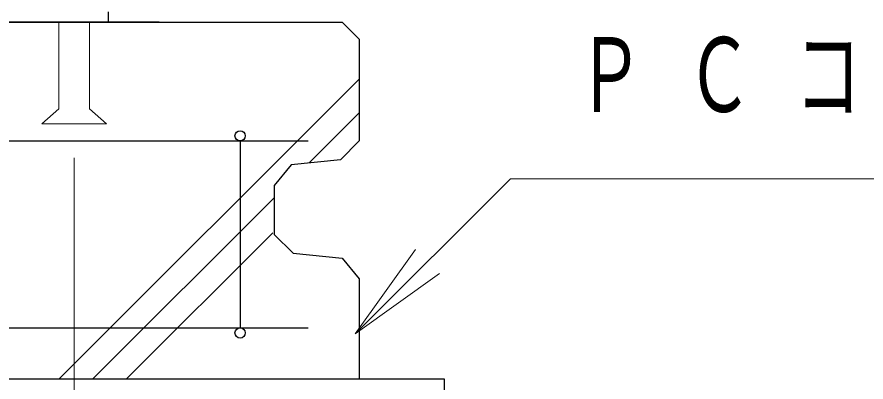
# Model space of a CAD drawing. Units: millimetres on the paper, scale 1:20. Extents: x -365 to 1, y -33 to 257.
# Drawn here: x -98.56 to -73.61, y 95.76 to 106.5 of the extents above; entities that cross this region are included whole.
import ezdxf

# ---------------------------------------------------------------- set-up
doc = ezdxf.new("R2010")
doc.units = ezdxf.units.MM
doc.layers.add('LY_1', color=7, linetype='Continuous', lineweight=25)
doc.styles.add('ＭＳ ゴシック', font='')
doc.styles.get('ＭＳ ゴシック').set_extended_font_data('MS Gothic')

msp = doc.modelspace()

# ---------------------------------------------------------------- linework, layer by layer
at = {"layer": 'LY_1'}
for p, q in [((-95.875, 106.653), (-95.875, 106.353)), ((-119.75, 106.353), (-89, 106.353)), ((-94.375, 106.353), (-114.375, 106.353)), ((-89, 106.353), (-88.5, 105.853)), ((-88.5, 105.853), (-88.5, 102.853)), ((-118.75, 102.853), (-90, 102.853)), ((-92, 102.853), (-92, 97.353)), ((-88.5, 102.853), (-89.055, 102.298)), ((-89.055, 102.298), (-90.502, 102.153)), ((-90.502, 102.153), (-91, 101.545)), ((-91, 101.545), (-91, 100.103)), ((-91, 100.103), (-90.444, 99.548)), ((-90.444, 99.548), (-88.997, 99.403)), ((-88.997, 99.403), (-88.5, 98.795)), ((-88.5, 98.795), (-88.5, 95.853)), ((-118.75, 97.353), (-90, 97.353)), ((-122.75, 95.853), (-86, 95.853)), ((-86, 95.853), (-86, 89.353))]:
    msp.add_line(p, q, dxfattribs=at)
at = {"layer": 'LY_1', "color": 32, "lineweight": 13}
for p, q in [((-97.325, 106.353), (-97.325, 103.803)), ((-96.425, 106.353), (-96.425, 103.803)), ((-97.325, 103.803), (-97.825, 103.353)), ((-95.925, 103.353), (-96.425, 103.803)), ((-95.925, 103.353), (-97.825, 103.353))]:
    msp.add_line(p, q, dxfattribs=at)
at = {"layer": 'LY_1', "lineweight": 13}
for p, q in [((-97.315, 95.853), (-88.5, 104.669)), ((-89.972, 102.206), (-88.5, 103.679)), ((-96.875, 102.353), (-96.875, 78.353)), ((-96.325, 95.853), (-91, 101.179)), ((-95.335, 95.853), (-91.042, 100.146)), ((-88.618, 97.182), (-86.851, 99.657)), ((-88.618, 97.182), (-86.497, 99.303)), ((-86.144, 98.95), (-88.618, 97.182))]:
    msp.add_line(p, q, dxfattribs=at)
msp.add_lwpolyline([(-88.618, 97.182), (-84.056, 101.744), (-57.659, 101.744)], dxfattribs=at)
at = {"layer": 'LY_1'}
for centre in [(-92, 103.003), (-92, 97.203)]:
    msp.add_circle(centre, 0.15, dxfattribs=at)

# ---------------------------------------------------------------- texts
at = {"layer": 'LY_1', "insert": (-82.094, 104.744), "char_height": 2.199, "attachment_point": 4, "style": 'ＭＳ ゴシック'}
msp.add_mtext('\\T1.64;\\W0.65;ＰＣコンクリ－ト', dxfattribs=at)

doc.saveas('drawing.dxf')
